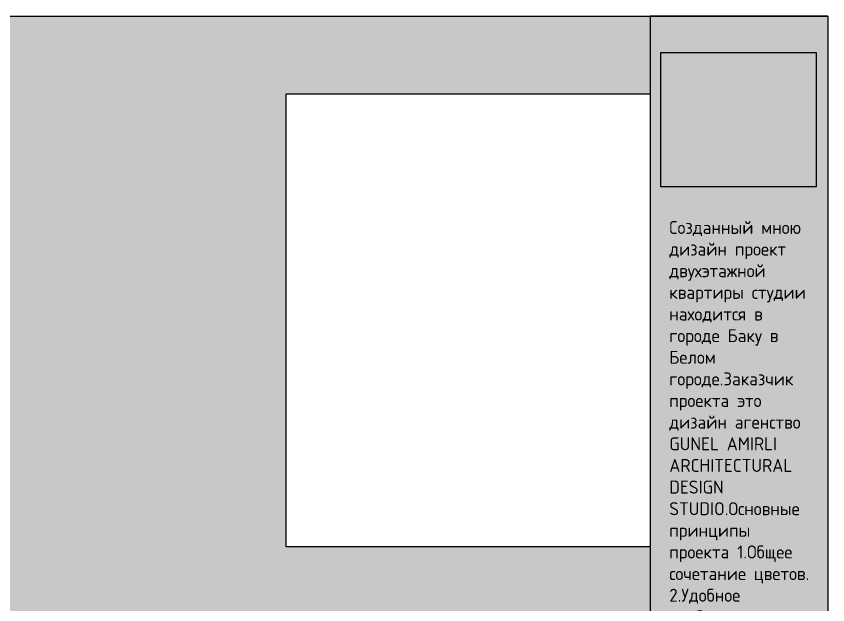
# Model space of a CAD drawing. Header units: inches. Extents: x -59797 to 874375, y -412711 to 5867.
# Drawn here: x 418240 to 449539, y -115465 to -92789 of the extents above; entities that cross this region are included whole.
import ezdxf

# ---------------------------------------------------------------- set-up
doc = ezdxf.new("R2010")
doc.units = ezdxf.units.IN
doc.header["$MEASUREMENT"] = 0
doc.styles.add('Annotative', font='GOST Common.ttf')
picture_1 = doc.add_image_def('image4.jpeg', size_in_pixel=(736, 915))
picture_2 = doc.add_image_def('image10.png', size_in_pixel=(197, 170))

msp = doc.modelspace()

# ---------------------------------------------------------------- hatches: boundary and pattern name
at = {"true_color": 0xfef5dc, "transparency": 33554687}
h = msp.add_hatch(color=7, dxfattribs=at)
h.dxf.hatch_style = 1
h.paths.add_polyline_path([(421711.2, -116017.5), (442690.8, -116017.5), (442690.8, -113227.4), (428655.6, -113227.4), (428655.6, -95778.8), (442690.8, -95778.8), (442690.8, -92789.1), (394176.9, -92789.1), (394176.9, -114622.5), (400041.3, -114658.8), (400041.3, -138082.6), (442690.8, -138082.6), (442690.8, -136997.2), (421711.2, -136997.2)])
h.paths.add_polyline_path([(410573.3, -113220.5), (397474.6, -113220.5), (397474.6, -95792.6), (410573.3, -95792.6)], flags=16)
at = {"transparency": 33554687}
h = msp.add_hatch(color=9, dxfattribs=at)
h.dxf.hatch_style = 1
h.paths.add_polyline_path([(449538.6, -92789.1), (442690.8, -92789.1), (442690.8, -152789.1), (449538.6, -152789.1)])

# ---------------------------------------------------------------- linework, layer by layer
at = {"color": 7}
for p, q in [((449538.6, -92789.1), (442690.8, -92789.1)), ((442690.8, -92789.1), (442690.8, -152789.1))]:
    msp.add_line(p, q, dxfattribs=at)
msp.add_lwpolyline([(369538.6, -152789.1), (369538.6, -92789.1), (449538.6, -92789.1), (449538.6, -152789.1), (369538.6, -152789.1)], dxfattribs=at)

# ---------------------------------------------------------------- texts
at = {"color": 7, "insert": (443425.5, -100678.4), "char_height": 500, "attachment_point": 1, "style": 'Annotative'}
msp.add_mtext_dynamic_manual_height_columns('Созданный мною дизайн проект двухэтажной квартиры студии находится в городе Баку в Белом городе.Заказчик проекта это дизайн агенство GUNEL AMIRLI ARCHITECTURAL DESIGN STUDIO.Основные принципы проекта 1.Общее сочетание цветов. 2.Удобное пребывание внутри квартиры. 3.Создание интерьера с помощью одного и сочетающегося с ним цвета а также их оттенков.Квартира студия состоит из 2 этажей.\\PПервый этаж это рабочее пространство для удобного выполнения работы.Первый этаж: гостиная студия совмещенная с кухней, архив, санузел.Второй этаж это зона отдыха.Второй этаж: спальня, гардеробная комната, рабочий кабинет, санузел.\\PОбщая площадь 2 этажей составляет 159.7м².', width=5576.472, gutter_width=100, heights=[0], dxfattribs=at)

# ---------------------------------------------------------------- pictures from other files: only their frames are drawn
at = {"color": 7}
image = msp.add_image(picture_2, insert=(443105.1, -99356.5), size_in_units=(5991.3, 5170.2), dxfattribs=at)
image.dxf.flags = 7
image = msp.add_image(picture_1, insert=(428655.6, -113227.4), size_in_units=(14035.2, 17448.6), dxfattribs=at)
image.dxf.flags = 7

doc.saveas('drawing.dxf')
